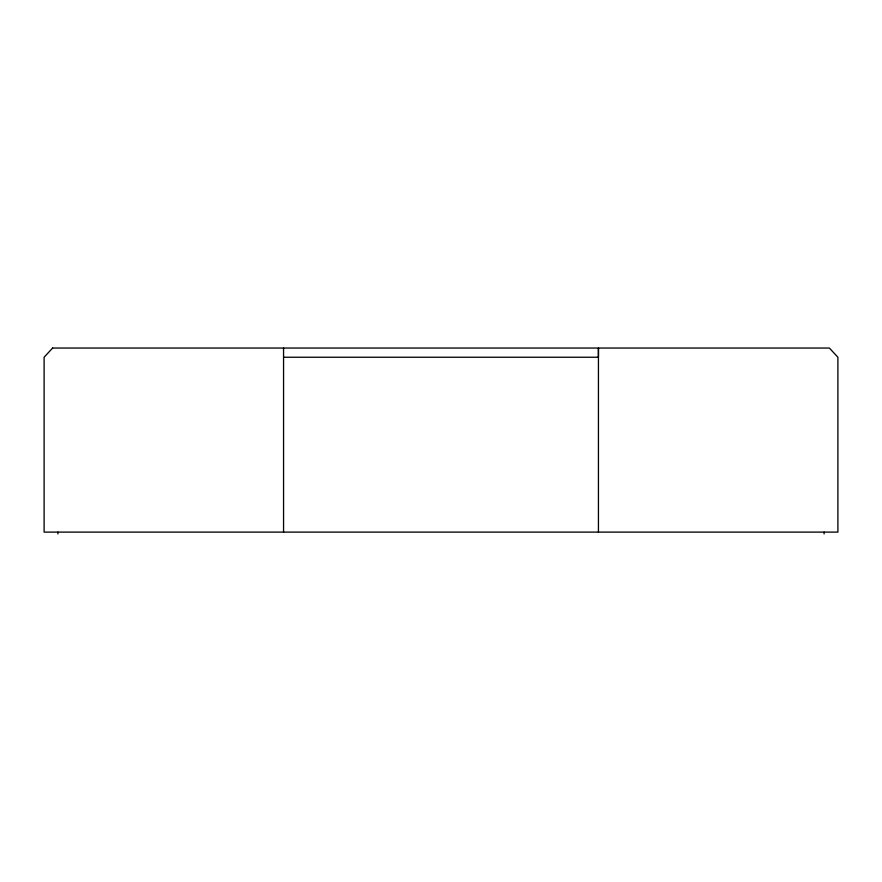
<?xml version="1.0" encoding="UTF-8"?>
<svg xmlns="http://www.w3.org/2000/svg" width="882" height="882" viewBox="0 0 882 882"><rect width="100%" height="100%" fill="white"/><g stroke="black" fill="none" stroke-linecap="round" stroke-linejoin="round"><path stroke-width="1.32" d="M283.563 532.111L283.563 348.048M598.437 357.078L598.437 348.158M283.563 357.243L598.437 357.243M824.097 532.111L824.097 533.952M598.437 348.048L598.437 532.111M57.903 532.111L57.903 533.952M52.611 348.048L44.1 357.243L44.1 532.111L837.9 532.111L837.9 357.243L829.389 348.048L52.611 348.048"/></g></svg>
